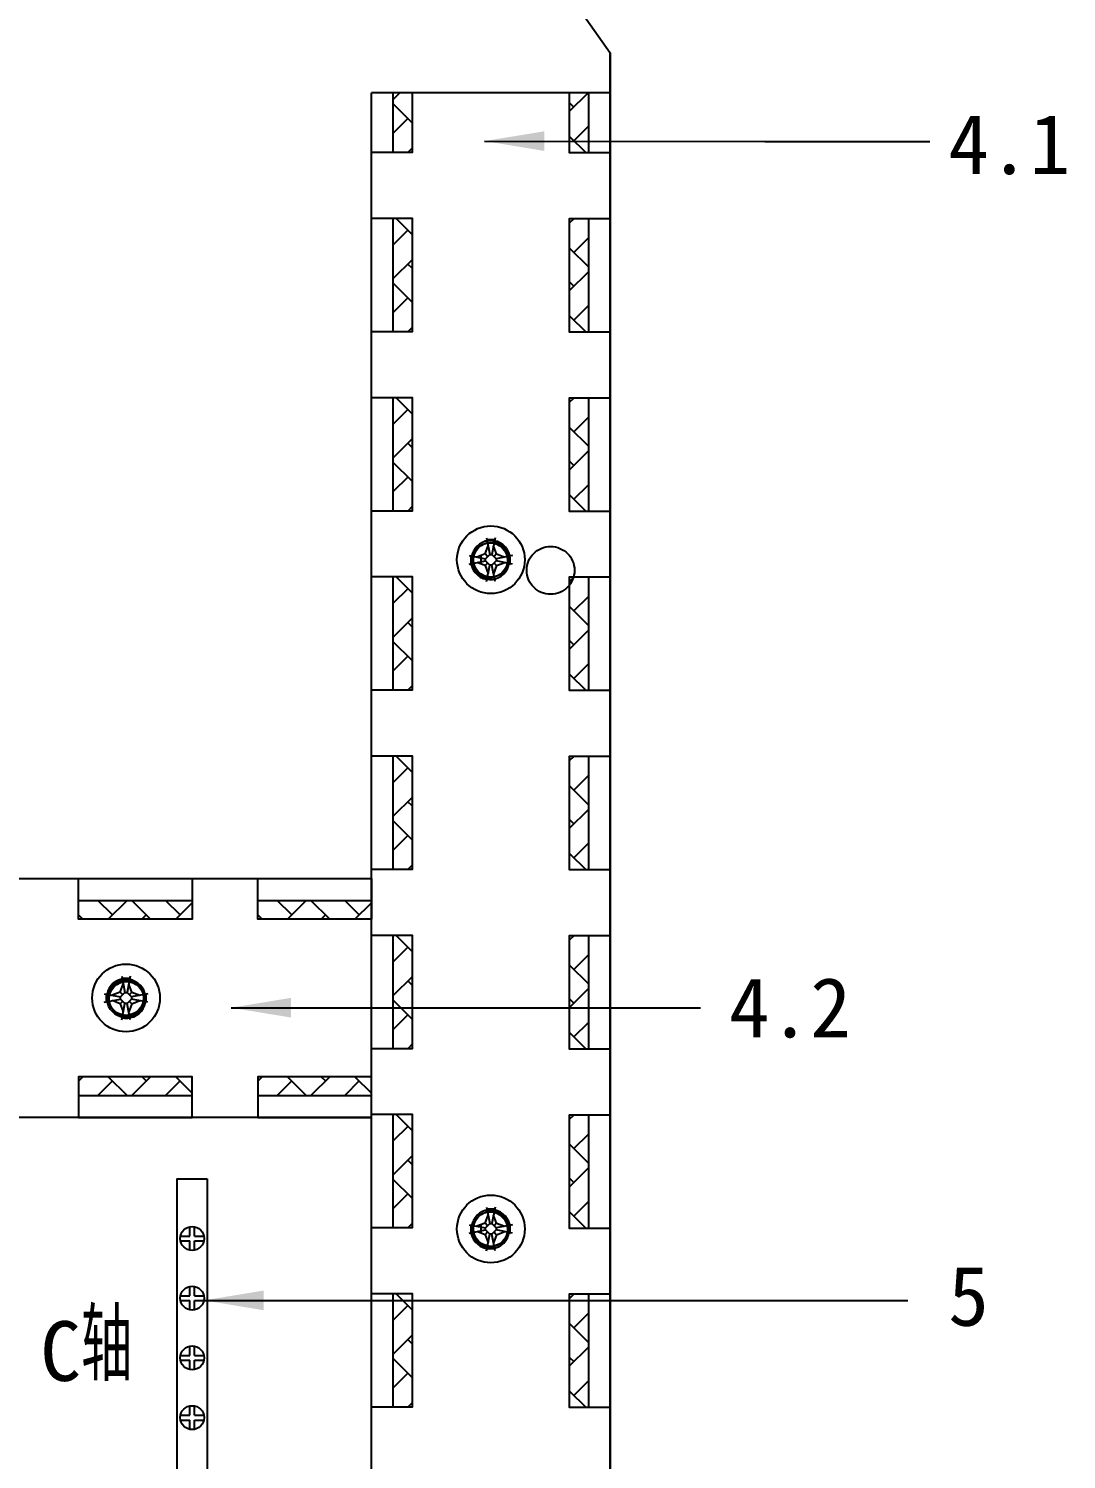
# Model space of a CAD drawing. Header units: millimetres. Extents: x 547 to 2149, y 622 to 1790.
# Drawn here: x 1330.6 to 1374, y 1688.2 to 1748.1 of the extents above; entities that cross this region are included whole.
import ezdxf

# ---------------------------------------------------------------- set-up
doc = ezdxf.new("R2010")
doc.units = ezdxf.units.MM
doc.linetypes.add('ACAD_ISO02W100', pattern=[15, 12, -3])
for name, color, linetype in [('中文标注', 3, 'Continuous'), ('元器件与线路', 7, 'Continuous'), ('英文数字标注', 3, 'Continuous'), ('虚线', 7, 'ACAD_ISO02W100')]:
    doc.layers.add(name, color=color, linetype=linetype)
doc.styles.get("Standard").update_dxf_attribs({"font": 'txt', "bigfont": 'gbcbig.shx'})
doc.dimstyles.get("Standard").update_dxf_attribs({"dimtxt": 2, "dimasz": 3, "dimexe": 0.18, "dimexo": 0.0625, "dimgap": 0.09, "dimtad": 0, "dimtih": 1, "dimtoh": 1, "dimdec": 4, "dimzin": 0, "dimdsep": 46, "dimtxsty": 'Standard', "dimcen": 0.09, "dimaunit": 1, "dimadec": 0, "dimazin": 0, "dimtfac": 1, "dimtdec": 4, "dimtofl": 0, "dimtmove": 0, "dimatfit": 3, "dimfxl": 0, "dimtolj": 1, "dimtzin": 0, "dimarcsym": 0})

msp = doc.modelspace()

# ---------------------------------------------------------------- hatches: boundary and pattern name
at = {"layer": '元器件与线路'}
h = msp.add_hatch(dxfattribs=at)
h.set_pattern_fill('AR-HBONE', color=256, scale=0.25, angle=90, style=0)
h.set_pattern_definition([(135, (1468.7883, 2173.521), (-1.4142136, 2e-14), [3, -1]), (225, (1468.0812, 2174.2281), (-1.4142136, 2e-14), [3, -1])])
h.paths.add_polyline_path([(1346.638, 1745.387), (1345.849, 1745.387), (1345.849, 1742.887), (1346.638, 1742.887)])
h = msp.add_hatch(dxfattribs=at)
h.set_pattern_fill('AR-HBONE', color=256, scale=0.25, angle=-90, style=0)
h.set_pattern_definition([(315, (1231.0777, 1316.9921), (1.4142136, -2e-14), [3, -1]), (45, (1231.7848, 1316.285), (1.4142136, -2e-14), [3, -1])])
h.paths.add_polyline_path([(1354.017, 1745.387), (1353.228, 1745.387), (1353.228, 1742.87), (1354.017, 1742.87)])
h = msp.add_hatch(dxfattribs=at)
h.set_pattern_fill('AR-HBONE', color=256, scale=0.25, angle=90, style=0)
h.set_pattern_definition([(135, (1468.7883, 2166.021), (-1.4142136, 2e-14), [3, -1]), (225, (1468.0812, 2166.7281), (-1.4142136, 2e-14), [3, -1])])
h.paths.add_polyline_path([(1346.638, 1740.143), (1345.849, 1740.143), (1345.849, 1735.387), (1346.638, 1735.387)])
h = msp.add_hatch(dxfattribs=at)
h.set_pattern_fill('AR-HBONE', color=256, scale=0.25, angle=-90, style=0)
h.set_pattern_definition([(315, (1231.0777, 1309.4921), (1.4142136, -2e-14), [3, -1]), (45, (1231.7848, 1308.785), (1.4142136, -2e-14), [3, -1])])
h.paths.add_polyline_path([(1354.017, 1735.37), (1354.017, 1740.127), (1353.228, 1740.127), (1353.228, 1735.37)])
h = msp.add_hatch(dxfattribs=at)
h.set_pattern_fill('AR-HBONE', color=256, scale=0.25, angle=90, style=0)
h.set_pattern_definition([(135, (1468.7883, 2158.521), (-1.4142136, 2e-14), [3, -1]), (225, (1468.0812, 2159.2281), (-1.4142136, 2e-14), [3, -1])])
h.paths.add_polyline_path([(1346.638, 1732.643), (1345.849, 1732.643), (1345.849, 1727.887), (1346.638, 1727.887)])
h = msp.add_hatch(dxfattribs=at)
h.set_pattern_fill('AR-HBONE', color=256, scale=0.25, angle=-90, style=0)
h.set_pattern_definition([(315, (1231.0777, 1301.9921), (1.4142136, -2e-14), [3, -1]), (45, (1231.7848, 1301.285), (1.4142136, -2e-14), [3, -1])])
h.paths.add_polyline_path([(1354.017, 1727.87), (1354.017, 1732.627), (1353.228, 1732.627), (1353.228, 1727.87)])
h = msp.add_hatch(dxfattribs=at)
h.set_pattern_fill('AR-HBONE', color=256, scale=0.25, angle=90, style=0)
h.set_pattern_definition([(135, (1468.7883, 2151.021), (-1.4142136, 2e-14), [3, -1]), (225, (1468.0812, 2151.7281), (-1.4142136, 2e-14), [3, -1])])
h.paths.add_polyline_path([(1346.638, 1725.143), (1345.849, 1725.143), (1345.849, 1720.387), (1346.638, 1720.387)])
h = msp.add_hatch(dxfattribs=at)
h.set_pattern_fill('AR-HBONE', color=256, scale=0.25, angle=-90, style=0)
h.set_pattern_definition([(315, (1231.0777, 1294.4921), (1.4142136, -2e-14), [3, -1]), (45, (1231.7848, 1293.785), (1.4142136, -2e-14), [3, -1])])
h.paths.add_polyline_path([(1354.017, 1720.37), (1354.017, 1725.127), (1353.228, 1725.127), (1353.228, 1720.37)])
h = msp.add_hatch(dxfattribs=at)
h.set_pattern_fill('AR-HBONE', color=256, scale=0.25, angle=90, style=0)
h.set_pattern_definition([(135, (1468.7883, 2143.521), (-1.4142136, 2e-14), [3, -1]), (225, (1468.0812, 2144.2281), (-1.4142136, 2e-14), [3, -1])])
h.paths.add_polyline_path([(1346.638, 1717.643), (1345.849, 1717.643), (1345.849, 1712.887), (1346.638, 1712.887)])
h = msp.add_hatch(dxfattribs=at)
h.set_pattern_fill('AR-HBONE', color=256, scale=0.25, angle=-90, style=0)
h.set_pattern_definition([(315, (1231.0777, 1286.9921), (1.4142136, -2e-14), [3, -1]), (45, (1231.7848, 1286.285), (1.4142136, -2e-14), [3, -1])])
h.paths.add_polyline_path([(1354.017, 1712.87), (1354.017, 1717.627), (1353.228, 1717.627), (1353.228, 1712.87)])
h = msp.add_hatch(dxfattribs=at)
h.set_pattern_fill('AR-HBONE', color=256, scale=0.25, style=0)
h.set_pattern_definition([(45, (1763.3107, 1588.6563), (1e-16, 1.4142136), [3, -1]), (135, (1764.0178, 1589.3634), (1e-16, 1.4142136), [3, -1])])
h.paths.add_polyline_path([(1337.433, 1711.595), (1332.676, 1711.595), (1332.676, 1710.807), (1337.433, 1710.807)])
h = msp.add_hatch(dxfattribs=at)
h.set_pattern_fill('AR-HBONE', color=256, scale=0.25, style=0)
h.set_pattern_definition([(45, (1770.8107, 1588.6563), (1e-16, 1.4142136), [3, -1]), (135, (1771.5178, 1589.3634), (1e-16, 1.4142136), [3, -1])])
h.paths.add_polyline_path([(1344.933, 1711.595), (1340.176, 1711.595), (1340.176, 1710.807), (1344.933, 1710.807)])
h = msp.add_hatch(dxfattribs=at)
h.set_pattern_fill('AR-HBONE', color=256, scale=0.25, angle=90, style=0)
h.set_pattern_definition([(135, (1468.7883, 2136.021), (-1.4142136, 2e-14), [3, -1]), (225, (1468.0812, 2136.7281), (-1.4142136, 2e-14), [3, -1])])
h.paths.add_polyline_path([(1346.638, 1710.143), (1345.849, 1710.143), (1345.849, 1705.387), (1346.638, 1705.387)])
h = msp.add_hatch(dxfattribs=at)
h.set_pattern_fill('AR-HBONE', color=256, scale=0.25, angle=-90, style=0)
h.set_pattern_definition([(315, (1231.0777, 1279.4921), (1.4142136, -2e-14), [3, -1]), (45, (1231.7848, 1278.785), (1.4142136, -2e-14), [3, -1])])
h.paths.add_polyline_path([(1354.017, 1705.37), (1354.017, 1710.127), (1353.228, 1710.127), (1353.228, 1705.37)])
h = msp.add_hatch(dxfattribs=at)
h.set_pattern_fill('AR-HBONE', color=256, scale=0.25, style=0)
h.set_pattern_definition([(315, (1763.3107, 1826.367), (1e-13, -1.4142136), [3, -1]), (225, (1764.0178, 1825.6599), (1e-13, -1.4142136), [3, -1])])
h.paths.add_polyline_path([(1337.433, 1703.428), (1332.676, 1703.428), (1332.676, 1704.217), (1337.433, 1704.217)])
h = msp.add_hatch(dxfattribs=at)
h.set_pattern_fill('AR-HBONE', color=256, scale=0.25, style=0)
h.set_pattern_definition([(315, (1770.8107, 1826.367), (1e-13, -1.4142136), [3, -1]), (225, (1771.5178, 1825.6599), (1e-13, -1.4142136), [3, -1])])
h.paths.add_polyline_path([(1344.933, 1703.428), (1340.176, 1703.428), (1340.176, 1704.217), (1344.933, 1704.217)])
h = msp.add_hatch(dxfattribs=at)
h.set_pattern_fill('AR-HBONE', color=256, scale=0.25, angle=90, style=0)
h.set_pattern_definition([(135, (1468.7883, 2128.521), (-1.4142136, 2e-14), [3, -1]), (225, (1468.0812, 2129.2281), (-1.4142136, 2e-14), [3, -1])])
h.paths.add_polyline_path([(1346.638, 1702.643), (1345.849, 1702.643), (1345.849, 1697.887), (1346.638, 1697.887)])
h = msp.add_hatch(dxfattribs=at)
h.set_pattern_fill('AR-HBONE', color=256, scale=0.25, angle=-90, style=0)
h.set_pattern_definition([(315, (1231.0777, 1271.9921), (1.4142136, -2e-14), [3, -1]), (45, (1231.7848, 1271.285), (1.4142136, -2e-14), [3, -1])])
h.paths.add_polyline_path([(1354.017, 1697.87), (1354.017, 1702.627), (1353.228, 1702.627), (1353.228, 1697.87)])
h = msp.add_hatch(dxfattribs=at)
h.set_pattern_fill('AR-HBONE', color=256, scale=0.25, angle=90, style=0)
h.set_pattern_definition([(135, (1468.7883, 2121.021), (-1.4142136, 2e-14), [3, -1]), (225, (1468.0812, 2121.7281), (-1.4142136, 2e-14), [3, -1])])
h.paths.add_polyline_path([(1346.638, 1695.143), (1345.849, 1695.143), (1345.849, 1690.387), (1346.638, 1690.387)])
h = msp.add_hatch(dxfattribs=at)
h.set_pattern_fill('AR-HBONE', color=256, scale=0.25, angle=-90, style=0)
h.set_pattern_definition([(315, (1231.0777, 1264.4921), (1.4142136, -2e-14), [3, -1]), (45, (1231.7848, 1263.785), (1.4142136, -2e-14), [3, -1])])
h.paths.add_polyline_path([(1354.017, 1690.37), (1354.017, 1695.127), (1353.228, 1695.127), (1353.228, 1690.37)])

# ---------------------------------------------------------------- linework, layer by layer
for p, q in [((1345.521, 1760.387), (1354.933, 1747.053)), ((1354.933, 1645.387), (1354.933, 1747.053)), ((1354.933, 1747.053), (1354.933, 1645.387)), ((1344.933, 1645.387), (1344.933, 1745.387)), ((1354.933, 1745.387), (1344.933, 1745.387)), ((1345.849, 1742.887), (1345.849, 1745.387)), ((1354.017, 1745.387), (1354.017, 1742.87)), ((1345.849, 1735.387), (1345.849, 1740.143)), ((1354.017, 1740.127), (1354.017, 1735.37)), ((1345.849, 1727.887), (1345.849, 1732.643)), ((1354.017, 1732.627), (1354.017, 1727.87)), ((1345.849, 1720.387), (1345.849, 1725.143)), ((1354.017, 1725.127), (1354.017, 1720.37)), ((1345.849, 1712.887), (1345.849, 1717.643)), ((1354.017, 1717.627), (1354.017, 1712.87)), ((1282.433, 1712.512), (1344.933, 1712.512)), ((1332.676, 1711.595), (1337.433, 1711.595)), ((1340.176, 1711.595), (1344.933, 1711.595)), ((1345.849, 1705.387), (1345.849, 1710.143)), ((1354.017, 1710.127), (1354.017, 1705.37)), ((1332.676, 1703.428), (1337.433, 1703.428)), ((1340.176, 1703.428), (1344.933, 1703.428)), ((1344.933, 1702.512), (1282.433, 1702.512)), ((1345.849, 1697.887), (1345.849, 1702.643)), ((1354.017, 1702.627), (1354.017, 1697.87)), ((1337.333, 1697.549), (1337.333, 1697.939)), ((1337.533, 1697.549), (1337.533, 1697.939)), ((1336.943, 1697.549), (1337.333, 1697.549)), ((1336.943, 1697.349), (1337.333, 1697.349)), ((1337.333, 1696.959), (1337.333, 1697.349)), ((1337.533, 1697.549), (1337.923, 1697.549)), ((1337.533, 1697.349), (1337.923, 1697.349)), ((1337.533, 1696.959), (1337.533, 1697.349)), ((1336.943, 1695.049), (1337.333, 1695.049)), ((1337.333, 1695.049), (1337.333, 1695.439)), ((1337.533, 1695.049), (1337.533, 1695.439)), ((1337.533, 1695.049), (1337.923, 1695.049)), ((1345.849, 1690.387), (1345.849, 1695.143)), ((1354.017, 1695.127), (1354.017, 1690.37)), ((1336.943, 1694.849), (1337.333, 1694.849)), ((1337.333, 1694.459), (1337.333, 1694.849)), ((1337.533, 1694.849), (1337.923, 1694.849)), ((1337.533, 1694.459), (1337.533, 1694.849)), ((1336.943, 1692.549), (1337.333, 1692.549)), ((1337.333, 1692.549), (1337.333, 1692.939)), ((1337.533, 1692.549), (1337.533, 1692.939)), ((1337.533, 1692.549), (1337.923, 1692.549)), ((1336.943, 1692.349), (1337.333, 1692.349)), ((1337.333, 1691.959), (1337.333, 1692.349)), ((1337.533, 1692.349), (1337.923, 1692.349)), ((1337.533, 1691.959), (1337.533, 1692.349)), ((1337.333, 1690.049), (1337.333, 1690.439)), ((1337.533, 1690.049), (1337.533, 1690.439)), ((1336.943, 1690.049), (1337.333, 1690.049)), ((1336.943, 1689.849), (1337.333, 1689.849)), ((1337.333, 1689.459), (1337.333, 1689.849)), ((1337.533, 1690.049), (1337.923, 1690.049)), ((1337.533, 1689.849), (1337.923, 1689.849)), ((1337.533, 1689.459), (1337.533, 1689.849))]:
    msp.add_line(p, q, dxfattribs=at)
at = {"layer": '元器件与线路', "color": 0, "lineweight": 25}
for p, q in [((1349.755, 1726.759), (1349.889, 1726.072)), ((1350.095, 1726.676), (1349.771, 1726.676)), ((1350.111, 1726.759), (1349.977, 1726.072)), ((1349.69, 1726.089), (1349.352, 1725.959)), ((1349.69, 1726.089), (1349.82, 1726.427)), ((1349.798, 1725.981), (1349.69, 1726.089)), ((1349.707, 1725.89), (1349.889, 1726.072)), ((1349.889, 1726.072), (1349.977, 1726.072)), ((1349.977, 1726.072), (1350.16, 1725.89)), ((1350.176, 1726.089), (1350.046, 1726.427)), ((1350.176, 1726.089), (1350.068, 1725.981)), ((1350.176, 1726.089), (1350.514, 1725.959)), ((1349.02, 1726.024), (1349.707, 1725.89)), ((1349.02, 1725.668), (1349.707, 1725.802)), ((1349.103, 1725.684), (1349.103, 1726.008)), ((1349.69, 1725.603), (1349.352, 1725.733)), ((1349.513, 1726.008), (1349.513, 1725.684)), ((1349.798, 1725.711), (1349.69, 1725.603)), ((1349.69, 1725.603), (1349.82, 1725.265)), ((1349.707, 1725.802), (1349.707, 1725.89)), ((1349.707, 1725.802), (1349.889, 1725.62)), ((1349.755, 1724.933), (1349.889, 1725.62)), ((1349.977, 1725.62), (1349.889, 1725.62)), ((1350.16, 1725.802), (1349.977, 1725.62)), ((1350.111, 1724.933), (1349.977, 1725.62)), ((1350.176, 1725.603), (1350.046, 1725.265)), ((1350.068, 1725.711), (1350.176, 1725.603)), ((1350.846, 1726.024), (1350.16, 1725.89)), ((1350.16, 1725.89), (1350.16, 1725.802)), ((1350.846, 1725.668), (1350.16, 1725.802)), ((1350.176, 1725.603), (1350.514, 1725.733)), ((1350.095, 1725.016), (1349.771, 1725.016)), ((1334.486, 1708.425), (1334.62, 1707.738)), ((1334.503, 1708.342), (1334.827, 1708.342)), ((1334.843, 1708.425), (1334.709, 1707.738)), ((1333.751, 1707.69), (1334.438, 1707.556)), ((1333.834, 1707.674), (1333.834, 1707.35)), ((1334.421, 1707.755), (1334.083, 1707.625)), ((1334.421, 1707.755), (1334.551, 1708.093)), ((1334.421, 1707.755), (1334.529, 1707.647)), ((1334.438, 1707.556), (1334.62, 1707.738)), ((1334.438, 1707.467), (1334.438, 1707.556)), ((1334.62, 1707.738), (1334.709, 1707.738)), ((1334.709, 1707.738), (1334.891, 1707.556)), ((1334.908, 1707.755), (1334.778, 1708.093)), ((1334.8, 1707.647), (1334.908, 1707.755)), ((1335.578, 1707.69), (1334.891, 1707.556)), ((1334.891, 1707.556), (1334.891, 1707.467)), ((1334.908, 1707.755), (1335.246, 1707.625)), ((1335.495, 1707.674), (1335.495, 1707.35)), ((1333.751, 1707.333), (1334.438, 1707.467)), ((1334.421, 1707.268), (1334.083, 1707.398)), ((1334.529, 1707.376), (1334.421, 1707.268)), ((1334.421, 1707.268), (1334.551, 1706.93)), ((1334.62, 1707.285), (1334.438, 1707.467)), ((1334.486, 1706.598), (1334.62, 1707.285)), ((1334.709, 1707.285), (1334.62, 1707.285)), ((1334.709, 1707.285), (1334.891, 1707.467)), ((1334.843, 1706.598), (1334.709, 1707.285)), ((1334.908, 1707.268), (1334.778, 1706.93)), ((1334.8, 1707.376), (1334.908, 1707.268)), ((1335.578, 1707.333), (1334.891, 1707.467)), ((1334.908, 1707.268), (1335.246, 1707.398)), ((1334.827, 1706.681), (1334.503, 1706.681)), ((1349.755, 1698.759), (1349.889, 1698.072)), ((1350.095, 1698.676), (1349.771, 1698.676)), ((1350.111, 1698.759), (1349.977, 1698.072)), ((1349.02, 1698.024), (1349.707, 1697.89)), ((1349.103, 1697.684), (1349.103, 1698.008)), ((1349.69, 1698.089), (1349.352, 1697.959)), ((1349.513, 1698.008), (1349.513, 1697.684)), ((1349.69, 1698.089), (1349.82, 1698.427)), ((1349.798, 1697.981), (1349.69, 1698.089)), ((1349.707, 1697.89), (1349.889, 1698.072)), ((1349.889, 1698.072), (1349.977, 1698.072)), ((1349.977, 1698.072), (1350.16, 1697.89)), ((1350.176, 1698.089), (1350.046, 1698.427)), ((1350.176, 1698.089), (1350.068, 1697.981)), ((1350.846, 1698.024), (1350.16, 1697.89)), ((1350.176, 1698.089), (1350.514, 1697.959)), ((1349.02, 1697.668), (1349.707, 1697.802)), ((1349.69, 1697.603), (1349.352, 1697.733)), ((1349.798, 1697.711), (1349.69, 1697.603)), ((1349.69, 1697.603), (1349.82, 1697.265)), ((1349.707, 1697.802), (1349.707, 1697.89)), ((1349.707, 1697.802), (1349.889, 1697.62)), ((1349.755, 1696.933), (1349.889, 1697.62)), ((1349.977, 1697.62), (1349.889, 1697.62)), ((1350.16, 1697.802), (1349.977, 1697.62)), ((1350.111, 1696.933), (1349.977, 1697.62)), ((1350.176, 1697.603), (1350.046, 1697.265)), ((1350.068, 1697.711), (1350.176, 1697.603)), ((1350.16, 1697.89), (1350.16, 1697.802)), ((1350.846, 1697.668), (1350.16, 1697.802)), ((1350.176, 1697.603), (1350.514, 1697.733)), ((1350.095, 1697.016), (1349.771, 1697.016))]:
    msp.add_line(p, q, dxfattribs=at)
at = {"layer": '元器件与线路'}
for points in [[(1354.933, 1747.053), (1354.933, 1742.87), (1353.228, 1742.87), (1353.228, 1745.387)], [(1346.638, 1745.387), (1346.638, 1742.887), (1344.933, 1742.887), (1344.933, 1745.387)]]:
    msp.add_lwpolyline(points, dxfattribs=at)
for points in [[(1344.933, 1735.387), (1344.933, 1740.143), (1346.638, 1740.143), (1346.638, 1735.387)], [(1354.933, 1740.127), (1354.933, 1735.37), (1353.228, 1735.37), (1353.228, 1740.127)], [(1344.933, 1727.887), (1344.933, 1732.643), (1346.638, 1732.643), (1346.638, 1727.887)], [(1354.933, 1732.627), (1354.933, 1727.87), (1353.228, 1727.87), (1353.228, 1732.627)], [(1344.933, 1720.387), (1344.933, 1725.143), (1346.638, 1725.143), (1346.638, 1720.387)], [(1354.933, 1725.127), (1354.933, 1720.37), (1353.228, 1720.37), (1353.228, 1725.127)], [(1344.933, 1712.887), (1344.933, 1717.643), (1346.638, 1717.643), (1346.638, 1712.887)], [(1354.933, 1717.627), (1354.933, 1712.87), (1353.228, 1712.87), (1353.228, 1717.627)], [(1332.676, 1712.512), (1337.433, 1712.512), (1337.433, 1710.807), (1332.676, 1710.807)], [(1340.176, 1712.512), (1344.933, 1712.512), (1344.933, 1710.807), (1340.176, 1710.807)], [(1344.933, 1705.387), (1344.933, 1710.143), (1346.638, 1710.143), (1346.638, 1705.387)], [(1354.933, 1710.127), (1354.933, 1705.37), (1353.228, 1705.37), (1353.228, 1710.127)], [(1332.676, 1702.512), (1337.433, 1702.512), (1337.433, 1704.217), (1332.676, 1704.217)], [(1340.176, 1702.512), (1344.933, 1702.512), (1344.933, 1704.217), (1340.176, 1704.217)], [(1344.933, 1697.887), (1344.933, 1702.643), (1346.638, 1702.643), (1346.638, 1697.887)], [(1354.933, 1702.627), (1354.933, 1697.87), (1353.228, 1697.87), (1353.228, 1702.627)], [(1338.058, 1699.949), (1338.058, 1657.949), (1336.808, 1657.949), (1336.808, 1699.949)], [(1344.933, 1690.387), (1344.933, 1695.143), (1346.638, 1695.143), (1346.638, 1690.387)], [(1354.933, 1695.127), (1354.933, 1690.37), (1353.228, 1690.37), (1353.228, 1695.127)]]:
    msp.add_lwpolyline(points, close=True, dxfattribs=at)
at = {"layer": '元器件与线路', "color": 0, "lineweight": 25}
for centre in [(1349.933, 1725.846), (1334.665, 1707.512), (1349.933, 1697.846)]:
    msp.add_circle(centre, 1.417, dxfattribs=at)
at = {"layer": '元器件与线路', "color": 0}
for centre in [(1349.898, 1725.827), (1349.933, 1725.846), (1334.665, 1707.512), (1334.683, 1707.476), (1349.898, 1697.827), (1349.933, 1697.846)]:
    msp.add_circle(centre, 0.729, dxfattribs=at)
at = {"layer": '元器件与线路'}
for centre in [(1337.433, 1697.449), (1337.433, 1694.949), (1337.433, 1692.449), (1337.433, 1689.949)]:
    msp.add_circle(centre, 0.5, dxfattribs=at)
at = {"layer": '元器件与线路', "color": 0}
for centre, start, end in [((1349.898, 1725.827), 165, 105), ((1349.933, 1725.846), 344.97854, 284.97854), ((1334.665, 1707.512), 74.97854, 14.97854), ((1334.683, 1707.476), 255, 195), ((1349.898, 1697.827), 165, 105), ((1349.933, 1697.846), 344.97854, 284.97854)]:
    msp.add_arc(centre, 0.81, start, end, dxfattribs=at)
at = {"layer": '虚线'}
msp.add_circle((1352.433, 1725.404), 1, dxfattribs=at)

# ---------------------------------------------------------------- texts
at = {"layer": '中文标注', "insert": (1333.003, 1692.966), "char_height": 3, "width": 8.82529, "attachment_point": 5}
msp.add_mtext('{\\fSimSun|b0|i0|c134|p2;\\H0.8333x;C}轴', dxfattribs=at)
at = {"layer": '英文数字标注', "char_height": 2.5}
for s, insert, width, attachment_point in [('\\A1;{\\fSimSun|b0|i0|c134|p2;4.1}', (1369.082, 1744.486), 3.76718, 1), ('\\A1;{\\fSimSun|b0|i0|c134|p2;4.2}', (1362.453, 1707.091), 3.37829, 5), ('\\A1;{\\fSimSun|b0|i0|c134|p2;5}', (1369.927, 1695.023), 4, 5)]:
    msp.add_mtext(s, dxfattribs=dict(at, insert=insert, width=width, attachment_point=attachment_point))

# ---------------------------------------------------------------- leaders
at = {"layer": '英文数字标注'}
for points in [[(1349.673, 1743.368), (1361.404, 1743.355), (1368.306, 1743.355)], [(1339.066, 1707.103), (1349.738, 1707.103), (1358.709, 1707.103)], [(1337.923, 1694.856), (1359.481, 1694.856), (1367.391, 1694.856)]]:
    msp.add_leader(points, dimstyle='Standard', override={"dimasz": 2.5, "dimgap": 0.09, "dimtad": 0}, dxfattribs=at)

doc.saveas('drawing.dxf')
